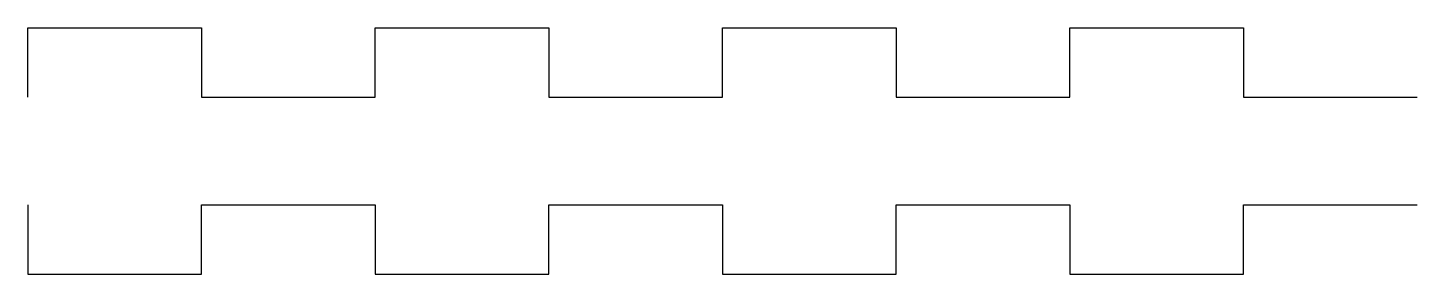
# Model space of a CAD drawing. Header units: millimetres. Extents: x 1977 to 2855, y 1484 to 1520.
# Drawn here: x 2654.7 to 2854.7, y 1484.1 to 1519.5 of the extents above.
import ezdxf

# ---------------------------------------------------------------- set-up
doc = ezdxf.new("R2010")
doc.units = ezdxf.units.MM

msp = doc.modelspace()

# ---------------------------------------------------------------- linework, layer by layer
for p, q in [((2654.68, 1509.53), (2654.68, 1519.53)), ((2654.68, 1519.53), (2679.68, 1519.53)), ((2679.68, 1519.53), (2679.68, 1509.53)), ((2704.68, 1509.53), (2704.68, 1519.53)), ((2704.68, 1519.53), (2729.68, 1519.53)), ((2729.68, 1519.53), (2729.68, 1509.53)), ((2754.68, 1509.53), (2754.68, 1519.53)), ((2754.68, 1519.53), (2779.68, 1519.53)), ((2779.68, 1519.53), (2779.68, 1509.53)), ((2804.68, 1509.53), (2804.68, 1519.53)), ((2804.68, 1519.53), (2829.68, 1519.53)), ((2829.68, 1519.53), (2829.68, 1509.53)), ((2679.68, 1509.53), (2704.68, 1509.53)), ((2729.68, 1509.53), (2754.68, 1509.53)), ((2779.68, 1509.53), (2804.68, 1509.53)), ((2829.68, 1509.53), (2854.68, 1509.53)), ((2654.68, 1494.05), (2654.68, 1484.05)), ((2679.68, 1484.05), (2679.68, 1494.05)), ((2679.68, 1494.05), (2704.68, 1494.05)), ((2704.68, 1494.05), (2704.68, 1484.05)), ((2729.68, 1484.05), (2729.68, 1494.05)), ((2729.68, 1494.05), (2754.68, 1494.05)), ((2754.68, 1494.05), (2754.68, 1484.05)), ((2779.68, 1484.05), (2779.68, 1494.05)), ((2779.68, 1494.05), (2804.68, 1494.05)), ((2804.68, 1494.05), (2804.68, 1484.05)), ((2829.68, 1484.05), (2829.68, 1494.05)), ((2829.68, 1494.05), (2854.68, 1494.05)), ((2654.68, 1484.05), (2679.68, 1484.05)), ((2704.68, 1484.05), (2729.68, 1484.05)), ((2754.68, 1484.05), (2779.68, 1484.05)), ((2804.68, 1484.05), (2829.68, 1484.05))]:
    msp.add_line(p, q)

doc.saveas('drawing.dxf')
